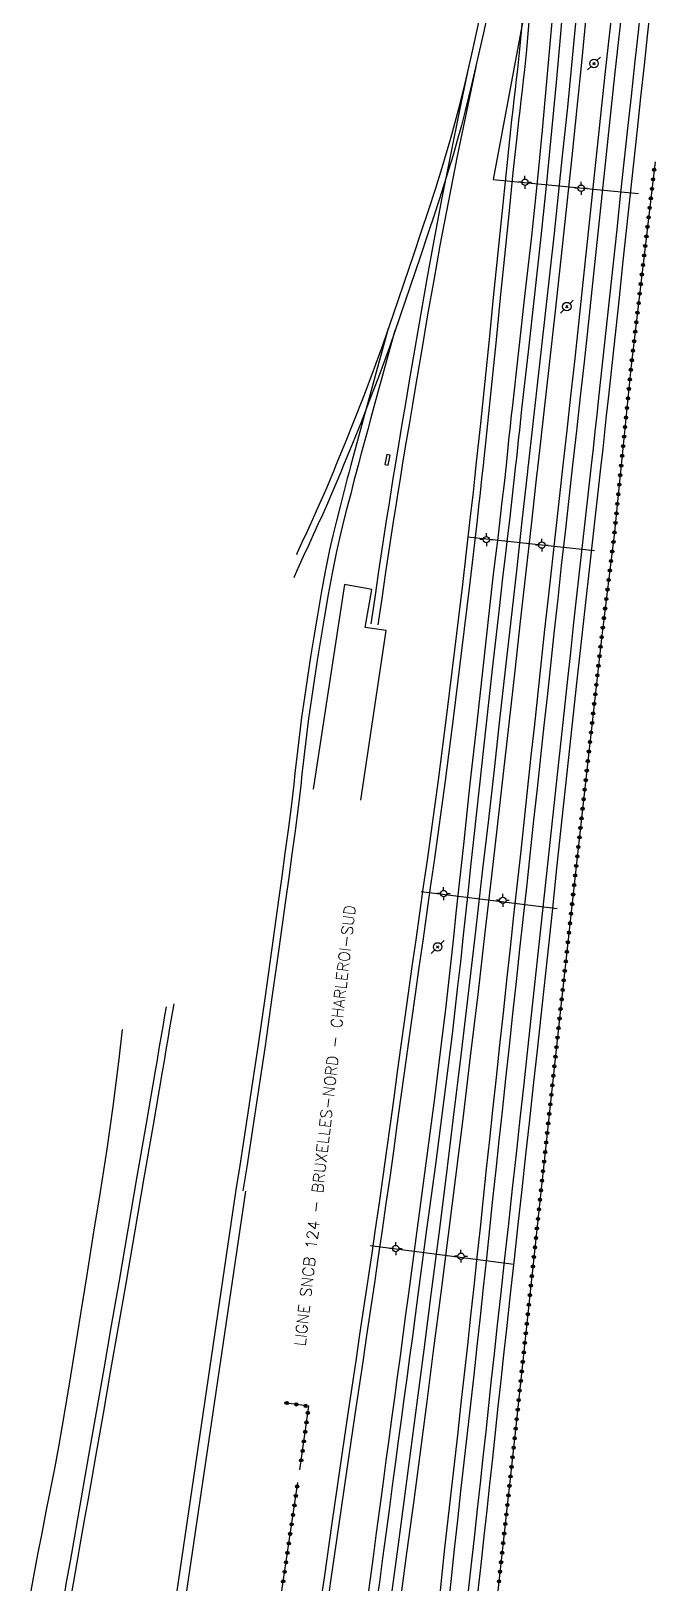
# Model space of a CAD drawing. Header units: millimetres. Extents: x 151000 to 152000, y 126000 to 127000.
# Drawn here: x 151752.4 to 151851.3, y 126000 to 126243.9 of the extents above; entities that cross this region are included whole.
import ezdxf

# ---------------------------------------------------------------- set-up
doc = ezdxf.new("R2010")
doc.units = ezdxf.units.MM
doc.layers.get('0').update_dxf_attribs({"linetype": 'CONTINUOUS'})
for name, color, linetype in [('W0211', 2, 'CONTINUOUS'), ('W0322', 7, 'CONTINUOUS'), ('W0323', 7, 'CONTINUOUS'), ('W0439', 7, 'CONTINUOUS'), ('W0473', 7, 'CONTINUOUS'), ('W0610', 7, 'CONTINUOUS'), ('W0611', 7, 'CONTINUOUS'), ('W0700', 7, 'CONTINUOUS'), ('W0701', 7, 'CONTINUOUS'), ('W0710', 7, 'CONTINUOUS'), ('W0989', 7, 'CONTINUOUS')]:
    doc.layers.add(name, color=color, linetype=linetype)
doc.styles.get("Standard").update_dxf_attribs({"font": 'romans.shx', "width": 0.85})

# ---------------------------------------------------------------- blocks, each defined once
blk = doc.blocks.new('T610')
for p, q in [((-0.500001, 0), (-1.000002, 0)), ((0, 0.500001), (0, 1.000002)), ((0.500001, 0), (1.000002, 0)), ((0, -0.500001), (0, -1.000002))]:
    blk.add_line(p, q)
blk.add_ellipse((0, 0), major_axis=(-0.353554, 0.353554), ratio=1, start_param=3.926990817, end_param=10.2101761242)
blk = doc.blocks.new('croix')
for p, q in [((-3, 0), (3, 0)), ((0, -3), (0, 3))]:
    blk.add_line(p, q)
blk = doc.blocks.new('T818')
at = {"color": 16, "linetype": 'Continuous', "xscale": 0.0001666666666666667, "yscale": 0.0001666666666666667}
blk.add_blockref('croix', (0, 0), dxfattribs=at)
blk = doc.blocks.new('T473')
for p, q in [((-0.166667, 0.166667), (0.166667, -0.166667)), ((-0.166667, -0.166667), (0.166667, 0.166667)), ((0.500001, 0.500001), (1.000002, 1.000002)), ((-1.000002, -1.000002), (-0.500001, -0.500001))]:
    blk.add_line(p, q)
blk.add_ellipse((0, 0), major_axis=(0.471405, 0.471405), ratio=1, start_param=5.4977871438, end_param=11.780972451)
blk = doc.blocks.new('t323o')
at = {"color": 0, "linetype": 'Continuous'}
for radius in [0.25, 0.15]:
    blk.add_circle((0, 0), radius, dxfattribs=at)
blk = doc.blocks.new('t322o')
at = {"color": 0, "linetype": 'Continuous'}
for radius in [0.25, 0.15]:
    blk.add_circle((0, 0), radius, dxfattribs=at)

msp = doc.modelspace()

# ---------------------------------------------------------------- linework, layer by layer
at = {"layer": 'W0211'}
msp.add_lwpolyline([(151752.43, 126000), (151752.85, 126002.29), (151753.49, 126005.66), (151754.14, 126009.03), (151754.8, 126012.39), (151755.46, 126015.76), (151756.12, 126019.13), (151756.75, 126022.5), (151757.36, 126025.87), (151758.34, 126031.67), (151759.28, 126037.48), (151760.2, 126043.29), (151761.12, 126049.1), (151762.19, 126055.75), (151763.29, 126062.4), (151764.33, 126069.06), (151765.28, 126075.73), (151766.2, 126083.11), (151766.71, 126087.77)], dxfattribs=at)
at = {"layer": 'W0322'}
for points in [[(151850.05, 126223.43), (151846.27, 126191.12), (151844.75, 126176)], [(151844.75, 126176), (151843.66, 126165.1), (151841.71, 126149.4), (151837.97, 126115.65), (151835.1, 126089.48), (151831.81, 126058.97), (151828.12, 126024.25), (151825.47, 126000)]]:
    msp.add_lwpolyline(points, dxfattribs=at)
at = {"layer": 'W0323'}
for points in [[(151794.48, 126018.91), (151795.86, 126028.85), (151792.04, 126029.41)], [(151791.66, 126000), (151794.15, 126016.96)]]:
    msp.add_lwpolyline(points, dxfattribs=at)
at = {"layer": 'W0439'}
for points in [[(151808.06, 126177.68), (151807.76, 126176.1), (151808.28, 126176)], [(151808.31, 126176), (151808.62, 126177.57), (151808.06, 126177.68)], [(151808.28, 126176), (151808.31, 126175.99), (151808.31, 126176)], [(151808.28, 126176), (151808.31, 126175.99), (151808.31, 126176)]]:
    msp.add_lwpolyline(points, dxfattribs=at)
at = {"layer": 'W0611'}
for points in [[(151851.26, 126267.26), (151833.75, 126268.97), (151824.74, 126220.69), (151847.46, 126218.52)], [(151820.7, 126164.79), (151840.56, 126162.69)], [(151813.45, 126109.35), (151834.75, 126106.71)], [(151805.51, 126053.97), (151827.95, 126051.08)]]:
    msp.add_lwpolyline(points, dxfattribs=at)
at = {"layer": 'W0700'}
for points in [[(151834.41, 126251.2), (151833.75, 126243.6), (151833.07, 126236.01), (151832.37, 126228.42), (151831.63, 126220.83), (151830.69, 126211.85), (151829.69, 126202.87), (151828.68, 126193.9), (151827.67, 126184.93), (151827.54, 126183.81), (151827.42, 126182.7), (151827.31, 126181.58), (151827.19, 126180.46), (151827.08, 126179.35), (151826.96, 126178.23), (151826.85, 126177.12), (151826.73, 126176)], [(151835.9, 126251.07), (151835.24, 126243.47), (151834.57, 126235.87), (151833.86, 126228.27), (151833.12, 126220.68), (151832.18, 126211.7), (151831.19, 126202.72), (151830.17, 126193.74), (151829.16, 126184.76), (151829.04, 126183.67), (151828.92, 126182.57), (151828.81, 126181.48), (151828.69, 126180.38), (151828.58, 126179.29), (151828.47, 126178.19), (151828.35, 126177.09), (151828.23, 126176)], [(151847.94, 126248.83), (151847.39, 126243.78), (151846.83, 126238.74), (151846.28, 126233.7), (151845.73, 126228.66), (151845.17, 126223.39), (151844.6, 126218.13), (151844.04, 126212.86), (151843.48, 126207.6), (151842.92, 126202.33), (151842.35, 126197.07), (151841.78, 126191.8), (151841.21, 126186.54), (151840.92, 126183.9), (151840.63, 126181.27), (151840.34, 126178.63), (151840.05, 126176)], [(151849.43, 126248.66), (151848.88, 126243.62), (151848.33, 126238.58), (151847.77, 126233.54), (151847.23, 126228.5), (151846.66, 126223.23), (151846.09, 126217.97), (151845.53, 126212.7), (151844.97, 126207.43), (151844.41, 126202.17), (151843.84, 126196.9), (151843.27, 126191.64), (151842.7, 126186.37), (151842.42, 126183.78), (151842.13, 126181.19), (151841.85, 126178.59), (151841.56, 126176)], [(151837.81, 126247.31), (151837.07, 126239.66), (151836.32, 126232.02), (151835.53, 126224.38), (151834.24, 126212.28), (151832.9, 126200.18), (151831.54, 126188.09), (151830.18, 126176)], [(151839.31, 126247.17), (151838.57, 126239.51), (151837.81, 126231.87), (151837.02, 126224.22), (151835.73, 126212.16), (151834.4, 126200.11), (151833.04, 126188.05), (151831.69, 126176)], [(151843.13, 126245.51), (151842.66, 126241.32), (151842.21, 126237.13), (151841.67, 126232.2), (151841.15, 126227.27), (151840.63, 126222.34), (151840.11, 126217.4), (151839.6, 126212.47), (151839.08, 126207.54), (151838.55, 126202.6), (151838.02, 126197.67), (151837.43, 126192.25), (151836.83, 126186.83), (151836.23, 126181.42), (151835.62, 126176)], [(151844.62, 126245.34), (151844.16, 126241.16), (151843.7, 126236.97), (151843.17, 126232.04), (151842.64, 126227.11), (151842.12, 126222.17), (151841.6, 126217.24), (151841.09, 126212.31), (151840.57, 126207.37), (151840.05, 126202.44), (151839.51, 126197.51), (151838.93, 126192.13), (151838.33, 126186.75), (151837.73, 126181.38), (151837.13, 126176)], [(151826.73, 126176), (151826.41, 126173.16), (151826.09, 126170.32), (151825.75, 126167.49), (151825.42, 126164.65), (151825.08, 126161.82), (151824.74, 126158.98), (151824.41, 126156.15), (151824.09, 126153.31), (151823.09, 126144.28), (151822.09, 126135.25), (151821.09, 126126.22), (151820.1, 126117.19), (151819.69, 126113.44), (151819.29, 126109.7), (151818.89, 126105.95), (151818.49, 126102.21), (151818.09, 126098.46), (151817.67, 126094.71), (151817.25, 126090.97), (151816.81, 126087.23), (151815.53, 126077.04), (151814.2, 126066.86), (151812.82, 126056.68), (151811.46, 126046.5), (151811.02, 126043.23), (151810.59, 126039.97), (151810.15, 126036.71), (151809.71, 126033.44), (151809.26, 126030.18), (151808.82, 126026.91), (151808.38, 126023.65), (151807.94, 126020.38), (151807.44, 126016.62), (151806.93, 126012.84), (151806.43, 126009.07), (151805.93, 126005.3), (151805.43, 126001.53), (151805.22, 126000)], [(151828.23, 126176), (151827.92, 126173.14), (151827.59, 126170.28), (151827.26, 126167.43), (151826.92, 126164.57), (151826.58, 126161.71), (151826.24, 126158.86), (151825.91, 126156), (151825.58, 126153.14), (151824.58, 126144.11), (151823.58, 126135.08), (151822.59, 126126.05), (151821.59, 126117.03), (151821.18, 126113.28), (151820.78, 126109.53), (151820.38, 126105.78), (151819.98, 126102.03), (151819.58, 126098.29), (151819.16, 126094.54), (151818.74, 126090.79), (151818.3, 126087.05), (151817.02, 126076.85), (151815.68, 126066.67), (151814.31, 126056.48), (151812.95, 126046.3), (151812.51, 126043.04), (151812.07, 126039.77), (151811.63, 126036.51), (151811.19, 126033.24), (151810.75, 126029.98), (151810.31, 126026.71), (151809.87, 126023.45), (151809.43, 126020.18), (151808.92, 126016.41), (151808.42, 126012.64), (151807.92, 126008.87), (151807.42, 126005.1), (151806.92, 126001.33), (151806.74, 126000)], [(151830.18, 126176), (151830.16, 126175.75), (151830.13, 126175.5), (151830.1, 126175.25), (151830.07, 126175), (151829.21, 126167.25), (151828.34, 126159.5), (151827.47, 126151.75), (151826.59, 126144), (151825.72, 126136.21), (151824.85, 126128.42), (151823.97, 126120.63), (151823.07, 126112.84), (151821.94, 126103.13), (151820.8, 126093.41), (151819.64, 126083.71), (151818.46, 126074), (151817.34, 126064.92), (151816.19, 126055.84), (151815.03, 126046.77), (151813.86, 126037.69), (151812.84, 126029.79), (151811.8, 126021.88), (151810.75, 126013.98), (151809.69, 126006.08), (151808.86, 126000)], [(151831.69, 126176), (151831.66, 126175.71), (151831.63, 126175.42), (151831.6, 126175.12), (151831.56, 126174.83), (151830.7, 126167.08), (151829.83, 126159.33), (151828.96, 126151.58), (151828.08, 126143.84), (151827.21, 126136.04), (151826.34, 126128.25), (151825.46, 126120.46), (151824.56, 126112.67), (151823.43, 126102.95), (151822.29, 126093.24), (151821.13, 126083.53), (151819.95, 126073.82), (151818.83, 126064.73), (151817.68, 126055.65), (151816.52, 126046.58), (151815.35, 126037.5), (151814.33, 126029.59), (151813.29, 126021.69), (151812.24, 126013.78), (151811.18, 126005.88), (151810.37, 126000)], [(151835.62, 126176), (151835.04, 126170.82), (151834.46, 126165.64), (151833.89, 126160.45), (151833.32, 126155.27), (151832.77, 126150.33), (151832.24, 126145.38), (151831.7, 126140.44), (151831.16, 126135.49), (151830.63, 126130.55), (151830.09, 126125.61), (151829.56, 126120.66), (151829.02, 126115.72), (151828.47, 126110.65), (151827.92, 126105.58), (151827.36, 126100.52), (151826.81, 126095.45), (151826.26, 126090.38), (151825.71, 126085.31), (151825.16, 126080.24), (151824.61, 126075.18), (151824.12, 126070.58), (151823.63, 126065.98), (151823.14, 126061.38), (151822.66, 126056.78), (151822.17, 126052.18), (151821.68, 126047.59), (151821.19, 126042.99), (151820.69, 126038.39), (151820.19, 126033.86), (151819.68, 126029.33), (151819.17, 126024.8), (151818.65, 126020.27), (151818.13, 126015.74), (151817.62, 126011.21), (151817.12, 126006.67), (151816.63, 126002.14), (151816.41, 126000)], [(151837.13, 126176), (151836.55, 126170.78), (151835.96, 126165.55), (151835.38, 126160.33), (151834.81, 126155.11), (151834.27, 126150.16), (151833.73, 126145.22), (151833.19, 126140.27), (151832.65, 126135.33), (151832.12, 126130.39), (151831.58, 126125.44), (151831.05, 126120.5), (151830.51, 126115.56), (151829.96, 126110.49), (151829.41, 126105.42), (151828.85, 126100.35), (151828.3, 126095.29), (151827.75, 126090.22), (151827.2, 126085.15), (151826.65, 126080.08), (151826.1, 126075.02), (151825.61, 126070.42), (151825.12, 126065.82), (151824.63, 126061.22), (151824.15, 126056.62), (151823.66, 126052.02), (151823.17, 126047.42), (151822.68, 126042.83), (151822.18, 126038.23), (151821.68, 126033.7), (151821.17, 126029.17), (151820.66, 126024.64), (151820.14, 126020.11), (151819.62, 126015.58), (151819.11, 126011.05), (151818.61, 126006.52), (151818.12, 126001.98), (151817.92, 126000)], [(151840.05, 126176), (151839.58, 126171.82), (151839.12, 126167.64), (151838.65, 126163.46), (151838.18, 126159.27), (151837.71, 126155.09), (151837.25, 126150.91), (151836.79, 126146.73), (151836.33, 126142.55), (151835.54, 126135.32), (151834.76, 126128.09), (151833.98, 126120.85), (151833.21, 126113.62), (151832.43, 126106.39), (151831.66, 126099.16), (151830.88, 126091.93), (151830.09, 126084.7), (151829.5, 126079.25), (151828.9, 126073.8), (151828.3, 126068.35), (151827.7, 126062.91), (151827.1, 126057.46), (151826.5, 126052.01), (151825.9, 126046.57), (151825.3, 126041.12), (151824.86, 126037.07), (151824.42, 126033.02), (151823.98, 126028.98), (151823.55, 126024.93), (151823.11, 126020.88), (151822.67, 126016.83), (151822.23, 126012.78), (151821.79, 126008.74), (151821.29, 126004.21), (151820.82, 126000)], [(151841.56, 126176), (151841.09, 126171.8), (151840.62, 126167.6), (151840.15, 126163.39), (151839.68, 126159.19), (151839.21, 126154.99), (151838.74, 126150.79), (151838.28, 126146.59), (151837.82, 126142.38), (151837.03, 126135.15), (151836.25, 126127.92), (151835.47, 126120.69), (151834.7, 126113.46), (151833.92, 126106.23), (151833.15, 126099), (151832.37, 126091.77), (151831.58, 126084.53), (151830.99, 126079.09), (151830.39, 126073.64), (151829.79, 126068.19), (151829.19, 126062.75), (151828.59, 126057.3), (151827.99, 126051.85), (151827.39, 126046.4), (151826.79, 126040.96), (151826.35, 126036.91), (151825.91, 126032.86), (151825.47, 126028.81), (151825.04, 126024.76), (151824.6, 126020.72), (151824.16, 126016.67), (151823.72, 126012.62), (151823.28, 126008.57), (151822.78, 126004.05), (151822.33, 126000)], [(151784.45, 126062.71), (151775.2, 126000)], [(151785.94, 126062.49), (151776.71, 126000)]]:
    msp.add_lwpolyline(points, dxfattribs=at)
at = {"layer": 'W0701'}
for points in [[(151823, 126247.9), (151822.11, 126243.84), (151821.21, 126239.79), (151820.27, 126235.74), (151819.28, 126231.71), (151818.67, 126229.4), (151818.04, 126227.1), (151817.38, 126224.8), (151816.7, 126222.52), (151815.64, 126219.13), (151814.54, 126215.76), (151813.41, 126212.4), (151812.28, 126209.04), (151810.68, 126204.31), (151809.08, 126199.58), (151807.43, 126194.86), (151805.73, 126190.17), (151804.37, 126186.61), (151802.99, 126183.06), (151801.57, 126179.52), (151800.12, 126176)], [(151824.08, 126247.66), (151823.18, 126243.6), (151822.28, 126239.53), (151821.34, 126235.48), (151820.34, 126231.44), (151819.74, 126229.11), (151819.1, 126226.8), (151818.44, 126224.49), (151817.75, 126222.2), (151816.69, 126218.8), (151815.59, 126215.42), (151814.46, 126212.05), (151813.32, 126208.69), (151811.72, 126203.95), (151810.11, 126199.21), (151808.47, 126194.49), (151806.76, 126189.79), (151805.44, 126186.32), (151804.1, 126182.87), (151802.72, 126179.43), (151801.32, 126176)], [(151822.08, 126176), (151822.78, 126182.55), (151823.45, 126189.11), (151824.12, 126195.66), (151824.78, 126202.22), (151825.43, 126208.77), (151826.1, 126215.33), (151826.78, 126221.88), (151827.47, 126228.43), (151827.64, 126230.02), (151827.82, 126231.6), (151828.01, 126233.18), (151828.19, 126234.76), (151828.37, 126236.34), (151828.55, 126237.92), (151828.72, 126239.5), (151828.88, 126241.09), (151829.28, 126245.5)], [(151823.18, 126176), (151823.88, 126182.54), (151824.56, 126189.08), (151825.22, 126195.62), (151825.88, 126202.16), (151826.53, 126208.7), (151827.2, 126215.24), (151827.87, 126221.78), (151828.56, 126228.32), (151828.74, 126229.9), (151828.92, 126231.48), (151829.1, 126233.06), (151829.29, 126234.65), (151829.47, 126236.23), (151829.65, 126237.81), (151829.82, 126239.4), (151829.97, 126240.98), (151830.37, 126245.4)], [(151820.92, 126238.53), (151819.45, 126231.55), (151818.03, 126224.56), (151816.65, 126217.56), (151815.31, 126210.56), (151814.32, 126205.14), (151813.38, 126199.72), (151812.45, 126194.3), (151811.54, 126188.87), (151810.99, 126185.66), (151810.45, 126182.44), (151809.91, 126179.22), (151809.38, 126176)], [(151821.99, 126238.3), (151820.53, 126231.33), (151819.1, 126224.35), (151817.73, 126217.35), (151816.39, 126210.35), (151815.41, 126204.95), (151814.46, 126199.53), (151813.54, 126194.11), (151812.62, 126188.69), (151812.08, 126185.52), (151811.55, 126182.35), (151811.02, 126179.17), (151810.49, 126176)], [(151808.28, 126197.37), (151807.34, 126193.96), (151806.4, 126190.55), (151805.46, 126187.14), (151804.53, 126183.72), (151804.01, 126181.79), (151803.48, 126179.86), (151802.96, 126177.93), (151802.44, 126176)], [(151809.34, 126197.08), (151808.4, 126193.67), (151807.46, 126190.26), (151806.52, 126186.85), (151805.6, 126183.44), (151805.09, 126181.58), (151804.59, 126179.72), (151804.08, 126177.86), (151803.58, 126176)], [(151802.44, 126176), (151802.17, 126174.96), (151801.89, 126173.92), (151801.62, 126172.87), (151801.35, 126171.83), (151800.77, 126169.57), (151800.19, 126167.3), (151799.64, 126165.03), (151799.13, 126162.76), (151798.45, 126159.37), (151797.83, 126155.98), (151797.25, 126152.57), (151796.68, 126149.17), (151796.16, 126146.02), (151795.66, 126142.87), (151795.18, 126139.71), (151794.73, 126136.54), (151794.51, 126134.81), (151794.29, 126133.06), (151794.09, 126131.32), (151793.9, 126129.58), (151793.71, 126127.83), (151793.52, 126126.09), (151793.32, 126124.35), (151793.11, 126122.6), (151792.63, 126118.97), (151792.14, 126115.34), (151791.64, 126111.7), (151791.14, 126108.07), (151790.08, 126100.51), (151789.02, 126092.96), (151787.93, 126085.4), (151786.82, 126077.85), (151786.24, 126074.06), (151785.66, 126070.27), (151785.06, 126066.49), (151784.45, 126062.71)], [(151803.58, 126176), (151803.29, 126174.89), (151802.99, 126173.78), (151802.7, 126172.67), (151802.42, 126171.55), (151801.84, 126169.3), (151801.26, 126167.05), (151800.71, 126164.79), (151800.2, 126162.53), (151799.53, 126159.15), (151798.91, 126155.77), (151798.34, 126152.38), (151797.77, 126148.99), (151797.25, 126145.85), (151796.75, 126142.7), (151796.27, 126139.55), (151795.82, 126136.4), (151795.6, 126134.66), (151795.38, 126132.92), (151795.18, 126131.18), (151794.99, 126129.43), (151794.8, 126127.69), (151794.61, 126125.95), (151794.41, 126124.21), (151794.2, 126122.47), (151793.73, 126118.83), (151793.23, 126115.19), (151792.73, 126111.56), (151792.23, 126107.92), (151791.17, 126100.36), (151790.1, 126092.8), (151789.02, 126085.24), (151787.9, 126077.68), (151787.33, 126073.89), (151786.75, 126070.1), (151786.15, 126066.32), (151785.54, 126062.53)], [(151801.32, 126176), (151800.86, 126174.91), (151800.41, 126173.82), (151799.95, 126172.74), (151799.49, 126171.65), (151798.78, 126170.01), (151798.05, 126168.37), (151797.3, 126166.74), (151796.55, 126165.11), (151795.8, 126163.48), (151795.05, 126161.85), (151794.31, 126160.22), (151793.59, 126158.58), (151793.52, 126158.42)], [(151800.12, 126176), (151799.72, 126175.02), (151799.31, 126174.04), (151798.89, 126173.06), (151798.48, 126172.08), (151797.77, 126170.44), (151797.04, 126168.8), (151796.29, 126167.17), (151795.54, 126165.54), (151794.79, 126163.92), (151794.04, 126162.29), (151793.92, 126162.02)], [(151798.01, 126000), (151798.3, 126002.01), (151799.54, 126010.58), (151800.79, 126019.16), (151802.05, 126027.73), (151802.65, 126031.85), (151803.26, 126035.97), (151803.88, 126040.09), (151804.49, 126044.21), (151805.1, 126048.33), (151805.71, 126052.45), (151806.31, 126056.57), (151806.91, 126060.69), (151807.49, 126064.79), (151808.06, 126068.88), (151808.64, 126072.98), (151809.2, 126077.07), (151809.77, 126081.17), (151810.33, 126085.27), (151810.9, 126089.36), (151811.47, 126093.46), (151812.06, 126097.62), (151812.65, 126101.78), (151813.25, 126105.95), (151813.84, 126110.11), (151814.44, 126114.27), (151815.02, 126118.44), (151815.59, 126122.6), (151816.15, 126126.77), (151817.46, 126136.96), (151818.74, 126147.15), (151819.96, 126157.35), (151821.14, 126167.55), (151821.38, 126169.66), (151821.62, 126171.78), (151821.85, 126173.89), (151822.08, 126176)], [(151799.12, 126000), (151799.39, 126001.85), (151800.63, 126010.43), (151801.88, 126019), (151803.14, 126027.57), (151803.74, 126031.69), (151804.35, 126035.81), (151804.97, 126039.93), (151805.58, 126044.05), (151806.19, 126048.17), (151806.8, 126052.29), (151807.4, 126056.41), (151807.99, 126060.54), (151808.58, 126064.63), (151809.15, 126068.73), (151809.72, 126072.82), (151810.29, 126076.92), (151810.86, 126081.02), (151811.42, 126085.11), (151811.99, 126089.21), (151812.56, 126093.3), (151813.15, 126097.47), (151813.74, 126101.63), (151814.34, 126105.8), (151814.93, 126109.96), (151815.53, 126114.13), (151816.11, 126118.29), (151816.68, 126122.46), (151817.24, 126126.63), (151818.56, 126136.82), (151819.83, 126147.02), (151821.06, 126157.22), (151822.24, 126167.43), (151822.48, 126169.57), (151822.72, 126171.71), (151822.95, 126173.86), (151823.18, 126176)], [(151809.38, 126176), (151809.04, 126173.92), (151808.71, 126171.85), (151808.37, 126169.77), (151808.05, 126167.69), (151807.41, 126163.57), (151806.79, 126159.45), (151806.19, 126155.33), (151805.6, 126151.2)], [(151810.49, 126176), (151810.15, 126173.88), (151809.81, 126171.76), (151809.47, 126169.64), (151809.13, 126167.52), (151808.5, 126163.41), (151807.88, 126159.29), (151807.28, 126155.17), (151806.69, 126151.05)], [(151774.74, 126091.81), (151774.69, 126091.48), (151774.39, 126089.76), (151774.1, 126088.04), (151773.81, 126086.31), (151773.51, 126084.59), (151773.22, 126082.87), (151772.92, 126081.14), (151771.5, 126072.87), (151770.08, 126064.59), (151768.65, 126056.31), (151767.22, 126048.04), (151766.05, 126041.28), (151764.86, 126034.52), (151763.68, 126027.75), (151762.5, 126020.99), (151761.92, 126017.68), (151761.34, 126014.37), (151760.75, 126011.07), (151760.17, 126007.76), (151759.59, 126004.45), (151759.01, 126001.14), (151758.81, 126000)], [(151773.55, 126091.34), (151773.31, 126089.95), (151773.02, 126088.22), (151772.72, 126086.5), (151772.43, 126084.78), (151772.14, 126083.05), (151771.84, 126081.33), (151770.42, 126073.05), (151768.99, 126064.78), (151767.57, 126056.5), (151766.14, 126048.23), (151764.96, 126041.47), (151763.78, 126034.7), (151762.6, 126027.94), (151761.42, 126021.18), (151760.83, 126017.87), (151760.25, 126014.56), (151759.67, 126011.25), (151759.09, 126007.94), (151758.51, 126004.64), (151757.93, 126001.33), (151757.69, 126000)]]:
    msp.add_lwpolyline(points, dxfattribs=at)
at = {"layer": 'W0710'}
msp.add_lwpolyline([(151803.99, 126123.61), (151807.97, 126150.15), (151804.69, 126150.64), (151805.73, 126156.57), (151801.46, 126157.33), (151796.53, 126125.35)], dxfattribs=at)

# ---------------------------------------------------------------- block references
at = {"layer": 'W0322'}
for p, rotation in [((151849.73, 126220.72), 263.3209335661278), ((151849.91, 126222.21), 263.3209335661278), ((151849.56, 126219.23), 263.3209335661278), ((151849.21, 126216.25), 263.3209335661278), ((151849.38, 126217.74), 263.3209335661278), ((151848.86, 126213.27), 263.3209335661278), ((151849.04, 126214.76), 263.3209335661278), ((151848.69, 126211.78), 263.3209335661278), ((151848.34, 126208.8), 263.3209335661278), ((151848.51, 126210.29), 263.3209335661278), ((151847.99, 126205.82), 263.3209335661278), ((151848.16, 126207.31), 263.3209335661278), ((151847.81, 126204.33), 263.3209335661278), ((151847.47, 126201.35), 263.3209335661278), ((151847.64, 126202.84), 263.3209335661278), ((151847.29, 126199.86), 263.3209335661278), ((151846.94, 126196.89), 263.3209335661278), ((151847.12, 126198.37), 263.3209335661278), ((151846.59, 126193.91), 263.3209335661278), ((151846.77, 126195.4), 263.3209335661278), ((151846.42, 126192.42), 263.3209335661278), ((151846.1, 126189.43), 264.282866372843), ((151846.25, 126190.93), 264.282866372843), ((151845.8, 126186.45), 264.282866372843), ((151845.95, 126187.94), 264.282866372843), ((151845.65, 126184.96), 264.282866372843), ((151845.35, 126181.97), 264.282866372843), ((151845.5, 126183.46), 264.282866372843), ((151845.05, 126178.99), 264.282866372843), ((151845.2, 126180.48), 264.282866372843), ((151844.9, 126177.49), 264.282866372843), ((151844.6, 126174.45), 264.2828663728494), ((151844.75, 126175.94), 264.2828663728494), ((151844.45, 126172.96), 264.2828663728494), ((151844.15, 126169.97), 264.2828663728494), ((151844.3, 126171.47), 264.2828663728494), ((151843.85, 126166.99), 264.2828663728494), ((151844, 126168.48), 264.2828663728494), ((151843.7, 126165.5), 264.2828663728494), ((151843.34, 126162.52), 262.9028296196603), ((151843.53, 126164.01), 262.9028296196603), ((151842.97, 126159.54), 262.9028296196603), ((151843.16, 126161.03), 262.9028296196603), ((151842.78, 126158.05), 262.9028296196603), ((151842.41, 126155.08), 262.9028296196603), ((151842.6, 126156.56), 262.9028296196603), ((151842.04, 126152.1), 262.9028296196603), ((151842.23, 126153.59), 262.9028296196603), ((151841.86, 126150.61), 262.9028296196603), ((151841.51, 126147.63), 263.675273003349), ((151841.68, 126149.12), 263.675273003349), ((151841.35, 126146.14), 263.675273003349), ((151841.02, 126143.16), 263.675273003349), ((151841.18, 126144.65), 263.675273003349), ((151840.69, 126140.18), 263.675273003349), ((151840.85, 126141.67), 263.675273003349), ((151840.52, 126138.69), 263.675273003349), ((151840.19, 126135.7), 263.675273003349), ((151840.35, 126137.19), 263.675273003349), ((151839.86, 126132.72), 263.675273003349), ((151840.02, 126134.21), 263.675273003349), ((151839.69, 126131.23), 263.675273003349), ((151839.36, 126128.25), 263.675273003349), ((151839.53, 126129.74), 263.675273003349), ((151839.03, 126125.27), 263.675273003349), ((151839.2, 126126.76), 263.675273003349), ((151838.87, 126123.78), 263.675273003349), ((151838.54, 126120.79), 263.675273003349), ((151838.7, 126122.29), 263.675273003349), ((151838.37, 126119.3), 263.675273003349), ((151838.04, 126116.32), 263.675273003349), ((151838.21, 126117.81), 263.675273003349), ((151837.71, 126113.34), 263.7443967626101), ((151837.88, 126114.83), 263.7443967626101), ((151837.55, 126111.85), 263.7443967626101), ((151837.22, 126108.87), 263.7443967626101), ((151837.39, 126110.36), 263.7443967626101), ((151836.9, 126105.88), 263.7443967626101), ((151837.06, 126107.38), 263.7443967626101), ((151836.73, 126104.39), 263.7443967626101), ((151836.41, 126101.41), 263.7443967626101), ((151836.57, 126102.9), 263.7443967626101), ((151836.08, 126098.43), 263.7443967626101), ((151836.24, 126099.92), 263.7443967626101), ((151835.92, 126096.94), 263.7443967626101), ((151835.59, 126093.96), 263.7443967626101), ((151835.75, 126095.45), 263.7443967626101), ((151835.43, 126092.47), 263.7443967626101), ((151835.1, 126089.48), 263.7443967626101), ((151835.26, 126090.97), 263.7443967626101), ((151834.78, 126086.5), 263.8437215284019), ((151834.94, 126087.99), 263.8437215284019), ((151834.62, 126085.01), 263.8437215284019), ((151834.29, 126082.03), 263.8437215284019), ((151834.46, 126083.52), 263.8437215284019), ((151833.97, 126079.04), 263.8437215284019), ((151834.13, 126080.54), 263.8437215284019), ((151833.81, 126077.55), 263.8437215284019), ((151833.49, 126074.57), 263.8437215284019), ((151833.65, 126076.06), 263.8437215284019), ((151833.17, 126071.59), 263.8437215284019), ((151833.33, 126073.08), 263.8437215284019), ((151833.01, 126070.1), 263.8437215284019), ((151832.69, 126067.11), 263.8437215284019), ((151832.85, 126068.6), 263.8437215284019), ((151832.52, 126065.62), 263.8437215284019), ((151832.2, 126062.64), 263.8437215284019), ((151832.36, 126064.13), 263.8437215284019), ((151831.88, 126059.66), 263.8437215284019), ((151832.04, 126061.15), 263.8437215284019), ((151831.72, 126058.16), 263.9430635364557), ((151831.41, 126055.18), 263.9430635364557), ((151831.56, 126056.67), 263.9430635364557), ((151831.09, 126052.2), 263.9430635364557), ((151831.25, 126053.69), 263.9430635364557), ((151830.93, 126050.71), 263.9430635364557), ((151830.61, 126047.72), 263.9430635364557), ((151830.77, 126049.21), 263.9430635364557), ((151830.46, 126046.23), 263.9430635364557), ((151830.14, 126043.25), 263.9430635364557), ((151830.3, 126044.74), 263.9430635364557), ((151829.82, 126040.27), 263.9430635364557), ((151829.98, 126041.76), 263.9430635364557), ((151829.66, 126038.77), 263.9430635364557), ((151829.35, 126035.79), 263.9430635364557), ((151829.51, 126037.28), 263.9430635364557), ((151829.03, 126032.81), 263.9430635364557), ((151829.19, 126034.3), 263.9430635364557), ((151828.87, 126031.32), 263.9430635364557), ((151828.56, 126028.33), 263.9430635364557), ((151828.71, 126029.82), 263.9430635364557), ((151828.24, 126025.35), 263.9430635364557), ((151828.4, 126026.84), 263.9430635364557), ((151828.08, 126023.86), 263.7517147787878), ((151827.75, 126020.88), 263.7517147787878), ((151827.92, 126022.37), 263.7517147787878), ((151827.59, 126019.38), 263.7517147787878), ((151827.26, 126016.4), 263.7517147787878), ((151827.43, 126017.89), 263.7517147787878), ((151826.94, 126013.42), 263.7517147787878), ((151827.1, 126014.91), 263.7517147787878), ((151826.77, 126011.93), 263.7517147787878), ((151826.45, 126008.95), 263.7517147787878), ((151826.61, 126010.44), 263.7517147787878), ((151826.12, 126005.96), 263.7517147787878), ((151826.28, 126007.46), 263.7517147787878), ((151825.96, 126004.47), 263.7517147787878), ((151825.63, 126001.49), 263.7517147787878), ((151825.79, 126002.98), 263.7517147787878)]:
    msp.add_blockref('t322o', p, dxfattribs=dict(at, rotation=rotation))
at = {"layer": 'W0323'}
for p, rotation in [((151792.42, 126029.36), 171.5366523659009), ((151793.91, 126029.14), 171.5366523659009), ((151795.39, 126028.91), 171.5366523659009), ((151795.72, 126027.83), 82.1236531415291), ((151795.51, 126026.34), 82.1236531415291), ((151795.1, 126023.37), 82.1236531415291), ((151795.31, 126024.86), 82.1236531415291), ((151794.69, 126020.4), 82.1236531415291), ((151794.9, 126021.88), 82.1236531415291), ((151794.05, 126016.32), 81.64428328647966), ((151793.62, 126013.36), 81.64428328647966), ((151793.84, 126014.84), 81.64428328647966), ((151793.4, 126011.87), 81.64428328647966), ((151792.96, 126008.9), 81.64428328647966), ((151793.18, 126010.39), 81.64428328647966), ((151792.53, 126005.94), 81.64428328647966), ((151792.75, 126007.42), 81.64428328647966), ((151792.31, 126004.45), 81.64428328647966), ((151791.87, 126001.48), 81.64428328647966), ((151792.09, 126002.97), 81.64428328647966)]:
    msp.add_blockref('t323o', p, dxfattribs=dict(at, rotation=rotation))
at = {"layer": 'W0473'}
for p in [(151840.49, 126238.82), (151836.25, 126200.81), (151816.03, 126100.68)]:
    msp.add_blockref('T473', p, dxfattribs=at)
at = {"layer": 'W0610'}
for p in [(151829.69, 126220.25), (151838.48, 126219.31), (151823.65, 126164.37), (151832.33, 126163.52), (151816.97, 126109.02), (151826.23, 126107.97), (151809.47, 126053.51), (151819.68, 126052.32)]:
    msp.add_blockref('T610', p, dxfattribs=at)
at = {"layer": 'W0611'}
for p, rotation in [((151824.74, 126220.69), 264.5370482728056), ((151847.46, 126218.52), 264.5370482728056), ((151820.7, 126164.79), 263.9591664576983), ((151840.56, 126162.69), 263.9591664576983), ((151813.45, 126109.35), 262.9196731377249), ((151834.75, 126106.71), 262.9196731377249), ((151805.51, 126053.97), 262.6768599127309), ((151827.95, 126051.08), 262.6768599127309)]:
    msp.add_blockref('T818', p, dxfattribs=dict(at, rotation=rotation))

# ---------------------------------------------------------------- texts
at = {"layer": 'W0989'}
msp.add_text('LIGNE SNCB 124 - BRUXELLES-NORD - CHARLEROI-SUD', height=1.75, rotation=83.4804, dxfattribs=at).set_placement((151795.33, 126038.19))

doc.saveas('drawing.dxf')
